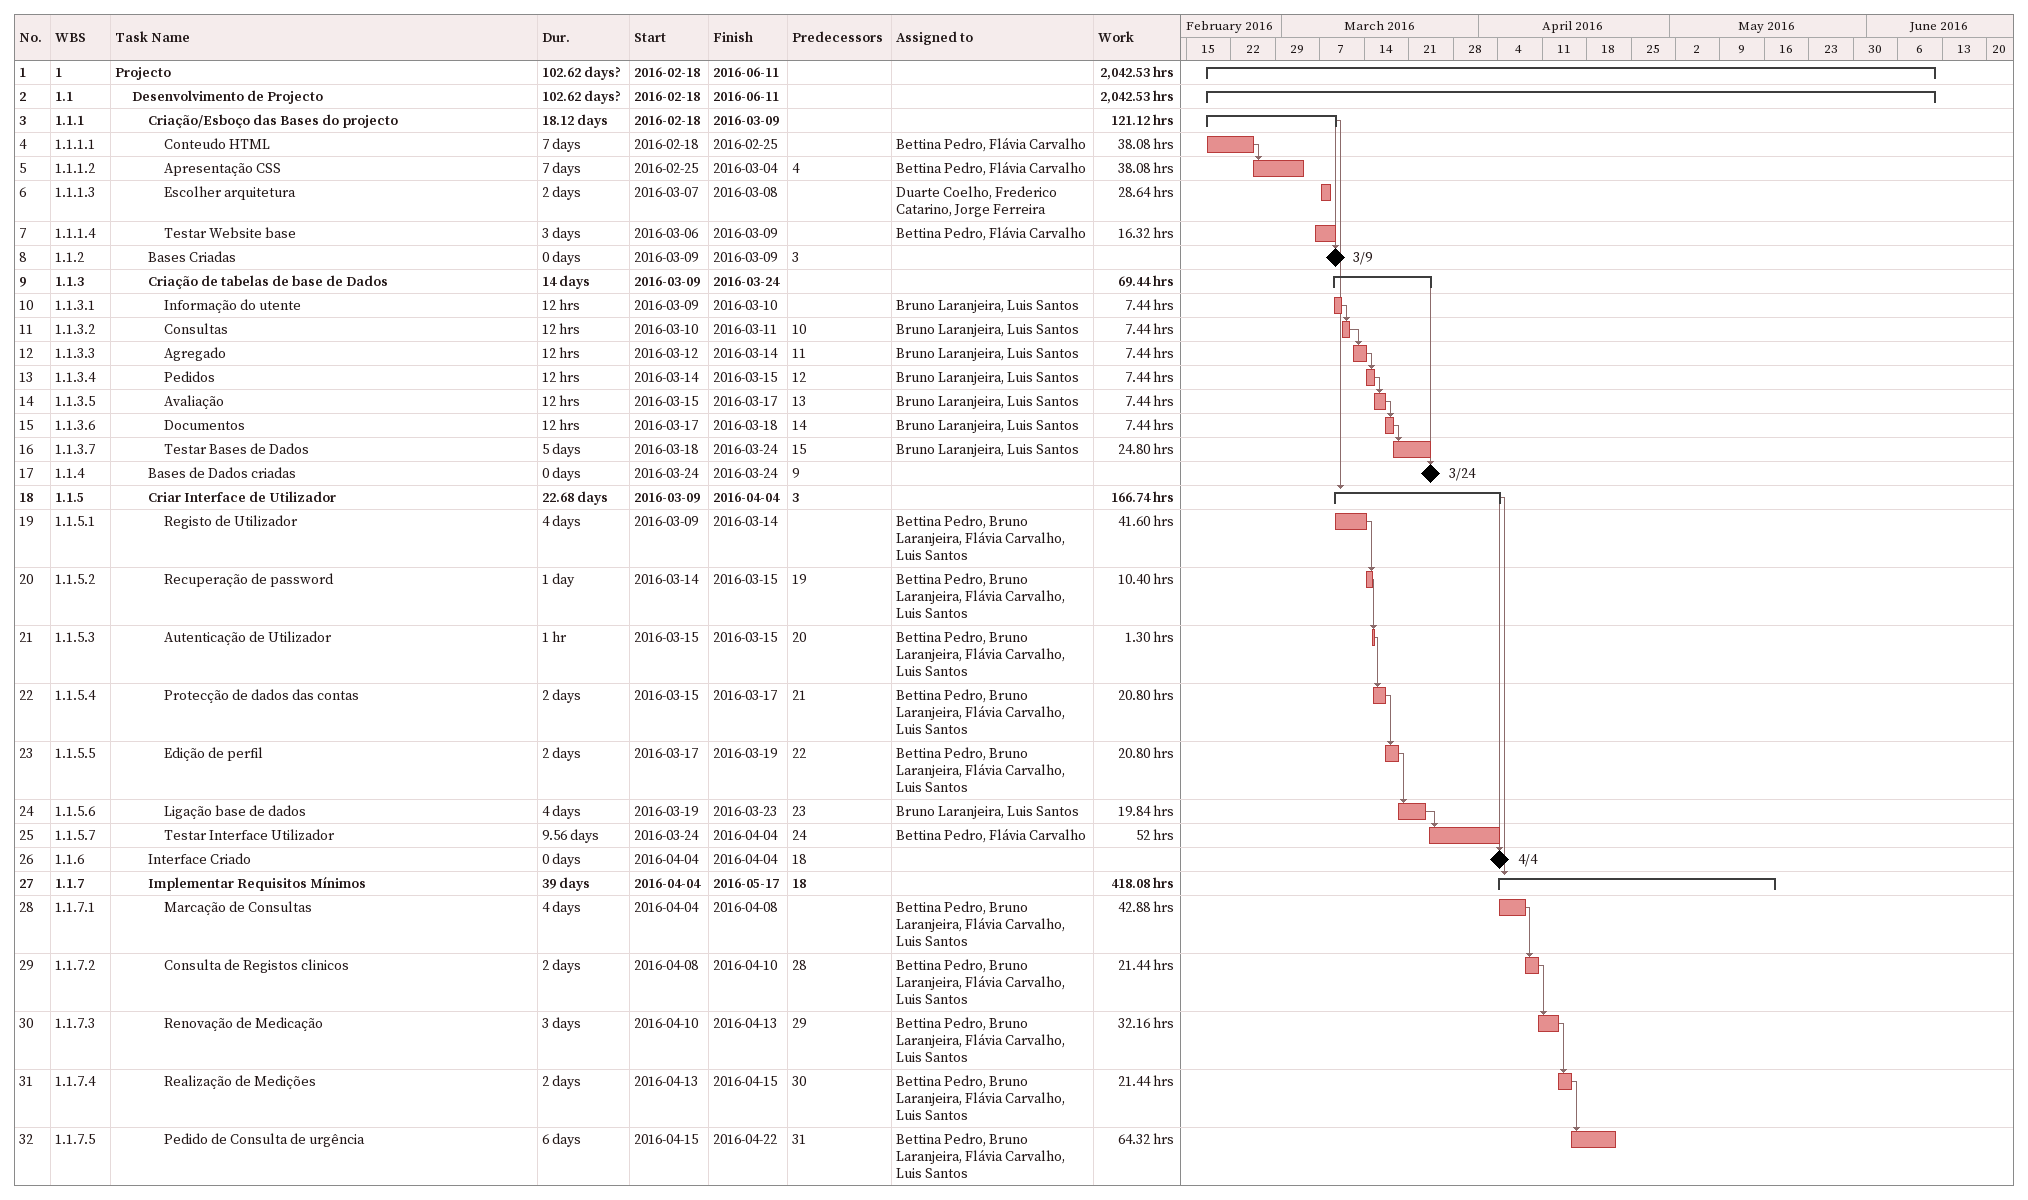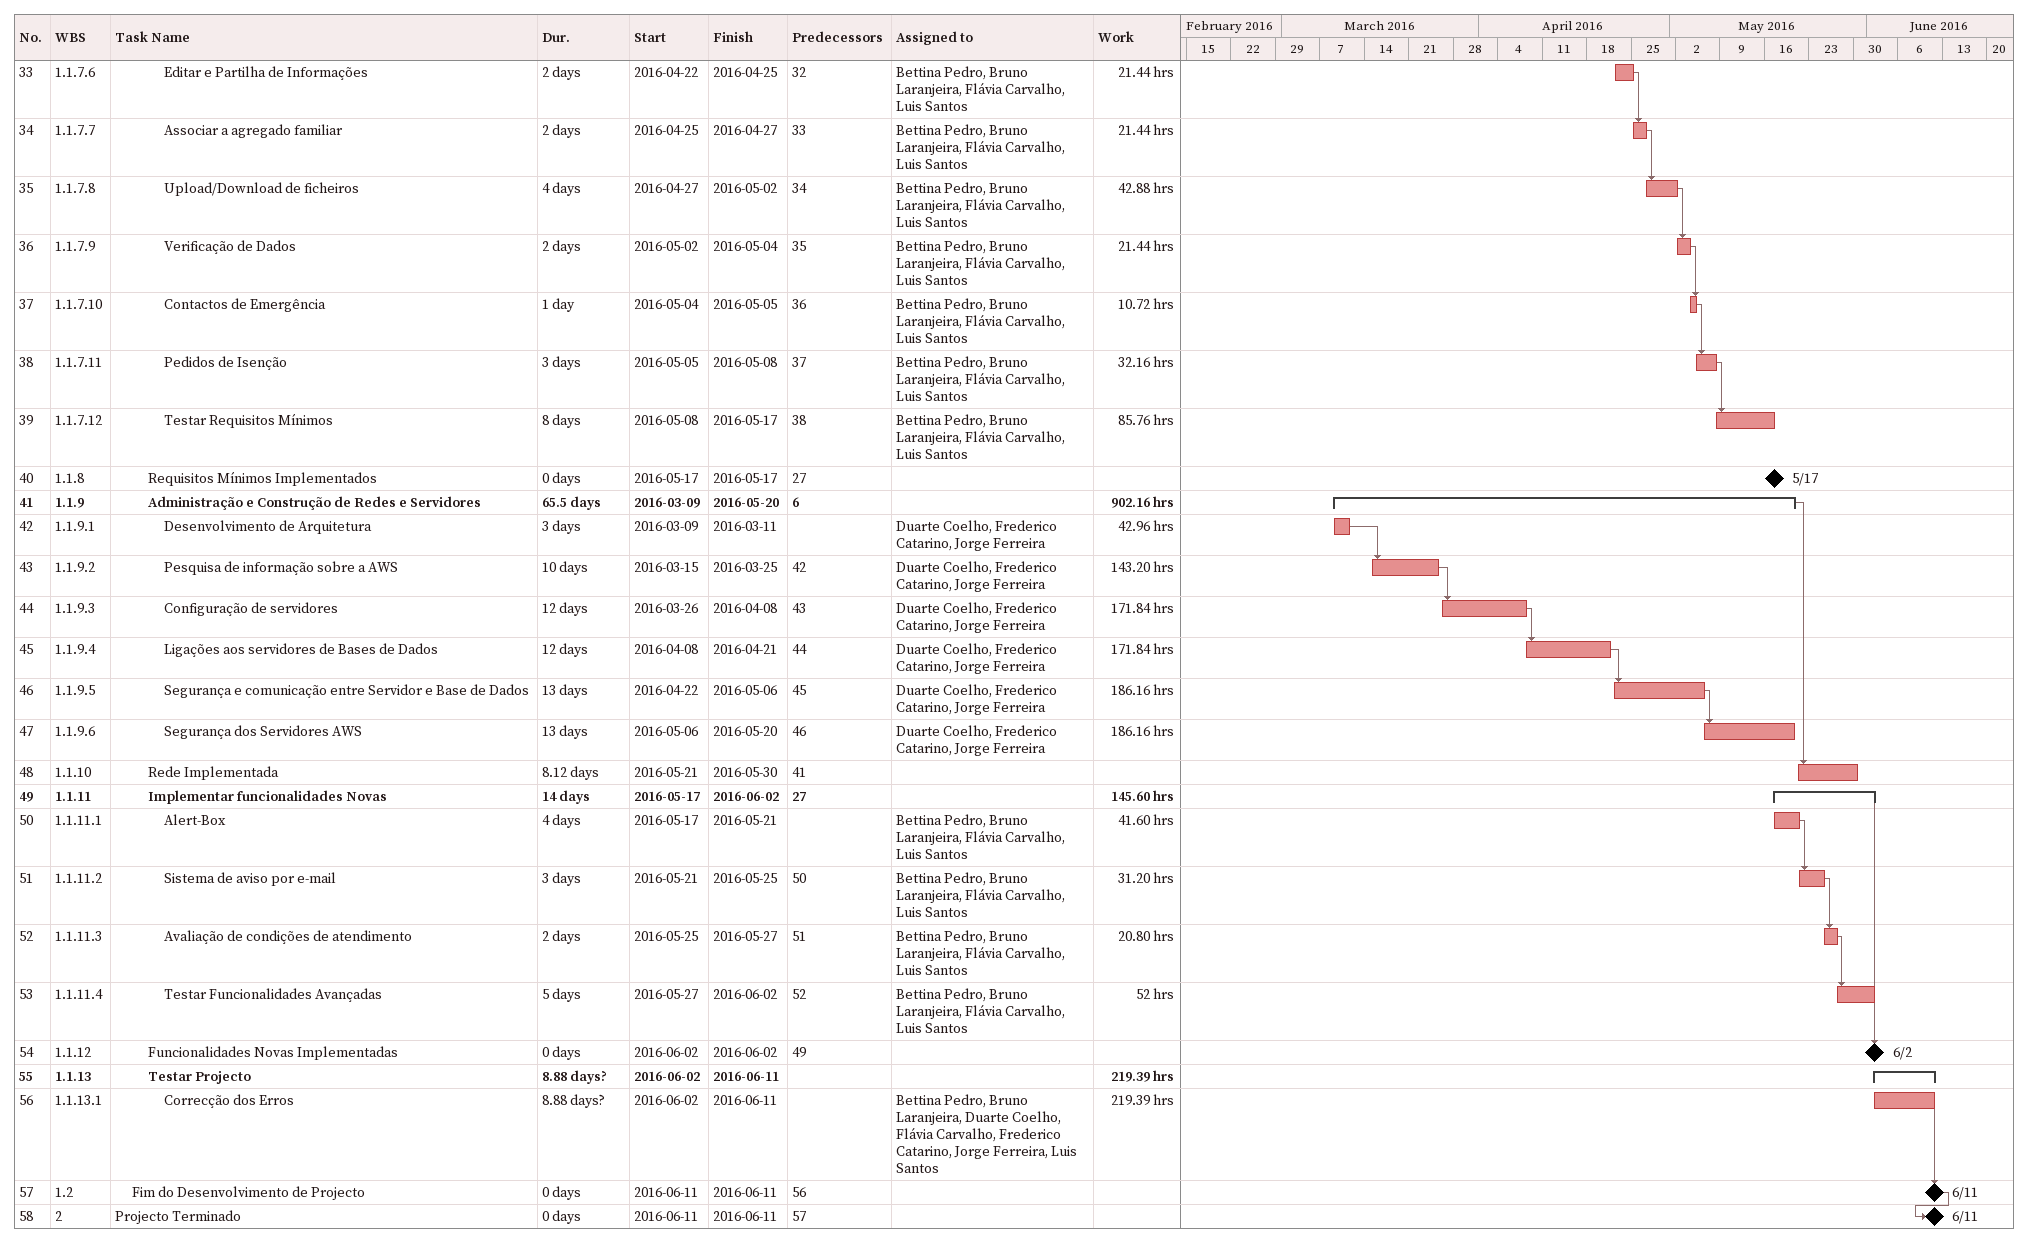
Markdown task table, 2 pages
| ID | WBS | Task | Duration | Start | Finish | Predecessors | Resources | Work (h) |
|---|---|---|---|---|---|---|---|---|
| 1 | 1 | **Projecto** | 102.62d? | 2016-02-18 | 2016-06-11 |  |  | 2042.53 |
| 2 | 1.1 | **Desenvolvimento de Projecto** | 102.62d? | 2016-02-18 | 2016-06-11 |  |  | 2042.53 |
| 3 | 1.1.1 | **Criação/Esboço das Bases do projecto** | 18.12d | 2016-02-18 | 2016-03-09 |  |  | 121.12 |
| 4 | 1.1.1.1 | Conteudo HTML | 7d | 2016-02-18 | 2016-02-25 |  | Bettina Pedro, Flávia Carvalho | 38.08 |
| 5 | 1.1.1.2 | Apresentação CSS | 7d | 2016-02-25 | 2016-03-04 | 4 | Bettina Pedro, Flávia Carvalho | 38.08 |
| 6 | 1.1.1.3 | Escolher arquitetura | 2d | 2016-03-07 | 2016-03-08 |  | Duarte Coelho, Frederico Catarino, Jorge Ferreira | 28.64 |
| 7 | 1.1.1.4 | Testar Website base | 3d | 2016-03-06 | 2016-03-09 |  | Bettina Pedro, Flávia Carvalho | 16.32 |
| 8 | 1.1.2 | Bases Criadas | 0d | 2016-03-09 | 2016-03-09 | 3 |  |  |
| 9 | 1.1.3 | **Criação de tabelas de base de Dados** | 14d | 2016-03-09 | 2016-03-24 |  |  | 69.44 |
| 10 | 1.1.3.1 | Informação do utente | 12h | 2016-03-09 | 2016-03-10 |  | Bruno Laranjeira, Luis Santos | 7.44 |
| 11 | 1.1.3.2 | Consultas | 12h | 2016-03-10 | 2016-03-11 | 10 | Bruno Laranjeira, Luis Santos | 7.44 |
| 12 | 1.1.3.3 | Agregado | 12h | 2016-03-12 | 2016-03-14 | 11 | Bruno Laranjeira, Luis Santos | 7.44 |
| 13 | 1.1.3.4 | Pedidos | 12h | 2016-03-14 | 2016-03-15 | 12 | Bruno Laranjeira, Luis Santos | 7.44 |
| 14 | 1.1.3.5 | Avaliação | 12h | 2016-03-15 | 2016-03-17 | 13 | Bruno Laranjeira, Luis Santos | 7.44 |
| 15 | 1.1.3.6 | Documentos | 12h | 2016-03-17 | 2016-03-18 | 14 | Bruno Laranjeira, Luis Santos | 7.44 |
| 16 | 1.1.3.7 | Testar Bases de Dados | 5d | 2016-03-18 | 2016-03-24 | 15 | Bruno Laranjeira, Luis Santos | 24.80 |
| 17 | 1.1.4 | Bases de Dados criadas | 0d | 2016-03-24 | 2016-03-24 | 9 |  |  |
| 18 | 1.1.5 | **Criar Interface de Utilizador** | 22.68d | 2016-03-09 | 2016-04-04 | 3 |  | 166.74 |
| 19 | 1.1.5.1 | Registo de Utilizador | 4d | 2016-03-09 | 2016-03-14 |  | Bettina Pedro, Bruno Laranjeira, Flávia Carvalho, Luis Santos | 41.60 |
| 20 | 1.1.5.2 | Recuperação de password | 1d | 2016-03-14 | 2016-03-15 | 19 | Bettina Pedro, Bruno Laranjeira, Flávia Carvalho, Luis Santos | 10.40 |
| 21 | 1.1.5.3 | Autenticação de Utilizador | 1h | 2016-03-15 | 2016-03-15 | 20 | Bettina Pedro, Bruno Laranjeira, Flávia Carvalho, Luis Santos | 1.30 |
| 22 | 1.1.5.4 | Protecção de dados das contas | 2d | 2016-03-15 | 2016-03-17 | 21 | Bettina Pedro, Bruno Laranjeira, Flávia Carvalho, Luis Santos | 20.80 |
| 23 | 1.1.5.5 | Edição de perfil | 2d | 2016-03-17 | 2016-03-19 | 22 | Bettina Pedro, Bruno Laranjeira, Flávia Carvalho, Luis Santos | 20.80 |
| 24 | 1.1.5.6 | Ligação base de dados | 4d | 2016-03-19 | 2016-03-23 | 23 | Bruno Laranjeira, Luis Santos | 19.84 |
| 25 | 1.1.5.7 | Testar Interface Utilizador | 9.56d | 2016-03-24 | 2016-04-04 | 24 | Bettina Pedro, Flávia Carvalho | 52 |
| 26 | 1.1.6 | Interface Criado | 0d | 2016-04-04 | 2016-04-04 | 18 |  |  |
| 27 | 1.1.7 | **Implementar Requisitos Mínimos** | 39d | 2016-04-04 | 2016-05-17 | 18 |  | 418.08 |
| 28 | 1.1.7.1 | Marcação de Consultas | 4d | 2016-04-04 | 2016-04-08 |  | Bettina Pedro, Bruno Laranjeira, Flávia Carvalho, Luis Santos | 42.88 |
| 29 | 1.1.7.2 | Consulta de Registos clinicos | 2d | 2016-04-08 | 2016-04-10 | 28 | Bettina Pedro, Bruno Laranjeira, Flávia Carvalho, Luis Santos | 21.44 |
| 30 | 1.1.7.3 | Renovação de Medicação | 3d | 2016-04-10 | 2016-04-13 | 29 | Bettina Pedro, Bruno Laranjeira, Flávia Carvalho, Luis Santos | 32.16 |
| 31 | 1.1.7.4 | Realização de Medições | 2d | 2016-04-13 | 2016-04-15 | 30 | Bettina Pedro, Bruno Laranjeira, Flávia Carvalho, Luis Santos | 21.44 |
| 32 | 1.1.7.5 | Pedido de Consulta de urgência | 6d | 2016-04-15 | 2016-04-22 | 31 | Bettina Pedro, Bruno Laranjeira, Flávia Carvalho, Luis Santos | 64.32 |
| 33 | 1.1.7.6 | Editar e Partilha de Informações | 2d | 2016-04-22 | 2016-04-25 | 32 | Bettina Pedro, Bruno Laranjeira, Flávia Carvalho, Luis Santos | 21.44 |
| 34 | 1.1.7.7 | Associar a agregado familiar | 2d | 2016-04-25 | 2016-04-27 | 33 | Bettina Pedro, Bruno Laranjeira, Flávia Carvalho, Luis Santos | 21.44 |
| 35 | 1.1.7.8 | Upload/Download de ficheiros | 4d | 2016-04-27 | 2016-05-02 | 34 | Bettina Pedro, Bruno Laranjeira, Flávia Carvalho, Luis Santos | 42.88 |
| 36 | 1.1.7.9 | Verificação de Dados | 2d | 2016-05-02 | 2016-05-04 | 35 | Bettina Pedro, Bruno Laranjeira, Flávia Carvalho, Luis Santos | 21.44 |
| 37 | 1.1.7.10 | Contactos de Emergência | 1d | 2016-05-04 | 2016-05-05 | 36 | Bettina Pedro, Bruno Laranjeira, Flávia Carvalho, Luis Santos | 10.72 |
| 38 | 1.1.7.11 | Pedidos de Isenção | 3d | 2016-05-05 | 2016-05-08 | 37 | Bettina Pedro, Bruno Laranjeira, Flávia Carvalho, Luis Santos | 32.16 |
| 39 | 1.1.7.12 | Testar Requisitos Mínimos | 8d | 2016-05-08 | 2016-05-17 | 38 | Bettina Pedro, Bruno Laranjeira, Flávia Carvalho, Luis Santos | 85.76 |
| 40 | 1.1.8 | Requisitos Mínimos Implementados | 0d | 2016-05-17 | 2016-05-17 | 27 |  |  |
| 41 | 1.1.9 | **Administração e Construção de Redes e Servidores** | 65.5d | 2016-03-09 | 2016-05-20 | 6 |  | 902.16 |
| 42 | 1.1.9.1 | Desenvolvimento de Arquitetura | 3d | 2016-03-09 | 2016-03-11 |  | Duarte Coelho, Frederico Catarino, Jorge Ferreira | 42.96 |
| 43 | 1.1.9.2 | Pesquisa de informação sobre a AWS | 10d | 2016-03-15 | 2016-03-25 | 42 | Duarte Coelho, Frederico Catarino, Jorge Ferreira | 143.20 |
| 44 | 1.1.9.3 | Configuração de servidores | 12d | 2016-03-26 | 2016-04-08 | 43 | Duarte Coelho, Frederico Catarino, Jorge Ferreira | 171.84 |
| 45 | 1.1.9.4 | Ligações aos servidores de Bases de Dados | 12d | 2016-04-08 | 2016-04-21 | 44 | Duarte Coelho, Frederico Catarino, Jorge Ferreira | 171.84 |
| 46 | 1.1.9.5 | Segurança e comunicação entre Servidor e Base de Dados | 13d | 2016-04-22 | 2016-05-06 | 45 | Duarte Coelho, Frederico Catarino, Jorge Ferreira | 186.16 |
| 47 | 1.1.9.6 | Segurança dos Servidores AWS | 13d | 2016-05-06 | 2016-05-20 | 46 | Duarte Coelho, Frederico Catarino, Jorge Ferreira | 186.16 |
| 48 | 1.1.10 | Rede Implementada | 8.12d | 2016-05-21 | 2016-05-30 | 41 |  |  |
| 49 | 1.1.11 | **Implementar funcionalidades Novas** | 14d | 2016-05-17 | 2016-06-02 | 27 |  | 145.60 |
| 50 | 1.1.11.1 | Alert-Box | 4d | 2016-05-17 | 2016-05-21 |  | Bettina Pedro, Bruno Laranjeira, Flávia Carvalho, Luis Santos | 41.60 |
| 51 | 1.1.11.2 | Sistema de aviso por e-mail | 3d | 2016-05-21 | 2016-05-25 | 50 | Bettina Pedro, Bruno Laranjeira, Flávia Carvalho, Luis Santos | 31.20 |
| 52 | 1.1.11.3 | Avaliação de condições de atendimento | 2d | 2016-05-25 | 2016-05-27 | 51 | Bettina Pedro, Bruno Laranjeira, Flávia Carvalho, Luis Santos | 20.80 |
| 53 | 1.1.11.4 | Testar Funcionalidades Avançadas | 5d | 2016-05-27 | 2016-06-02 | 52 | Bettina Pedro, Bruno Laranjeira, Flávia Carvalho, Luis Santos | 52 |
| 54 | 1.1.12 | Funcionalidades Novas Implementadas | 0d | 2016-06-02 | 2016-06-02 | 49 |  |  |
| 55 | 1.1.13 | **Testar Projecto** | 8.88d? | 2016-06-02 | 2016-06-11 |  |  | 219.39 |
| 56 | 1.1.13.1 | Correcção dos Erros | 8.88d? | 2016-06-02 | 2016-06-11 |  | Bettina Pedro, Bruno Laranjeira, Duarte Coelho, Flávia Carvalho, Frederico Catarino, Jorge Ferreira, Luis Santos | 219.39 |
| 57 | 1.2 | Fim do Desenvolvimento de Projecto | 0d | 2016-06-11 | 2016-06-11 | 56 |  |  |
| 58 | 2 | Projecto Terminado | 0d | 2016-06-11 | 2016-06-11 | 57 |  |  |
